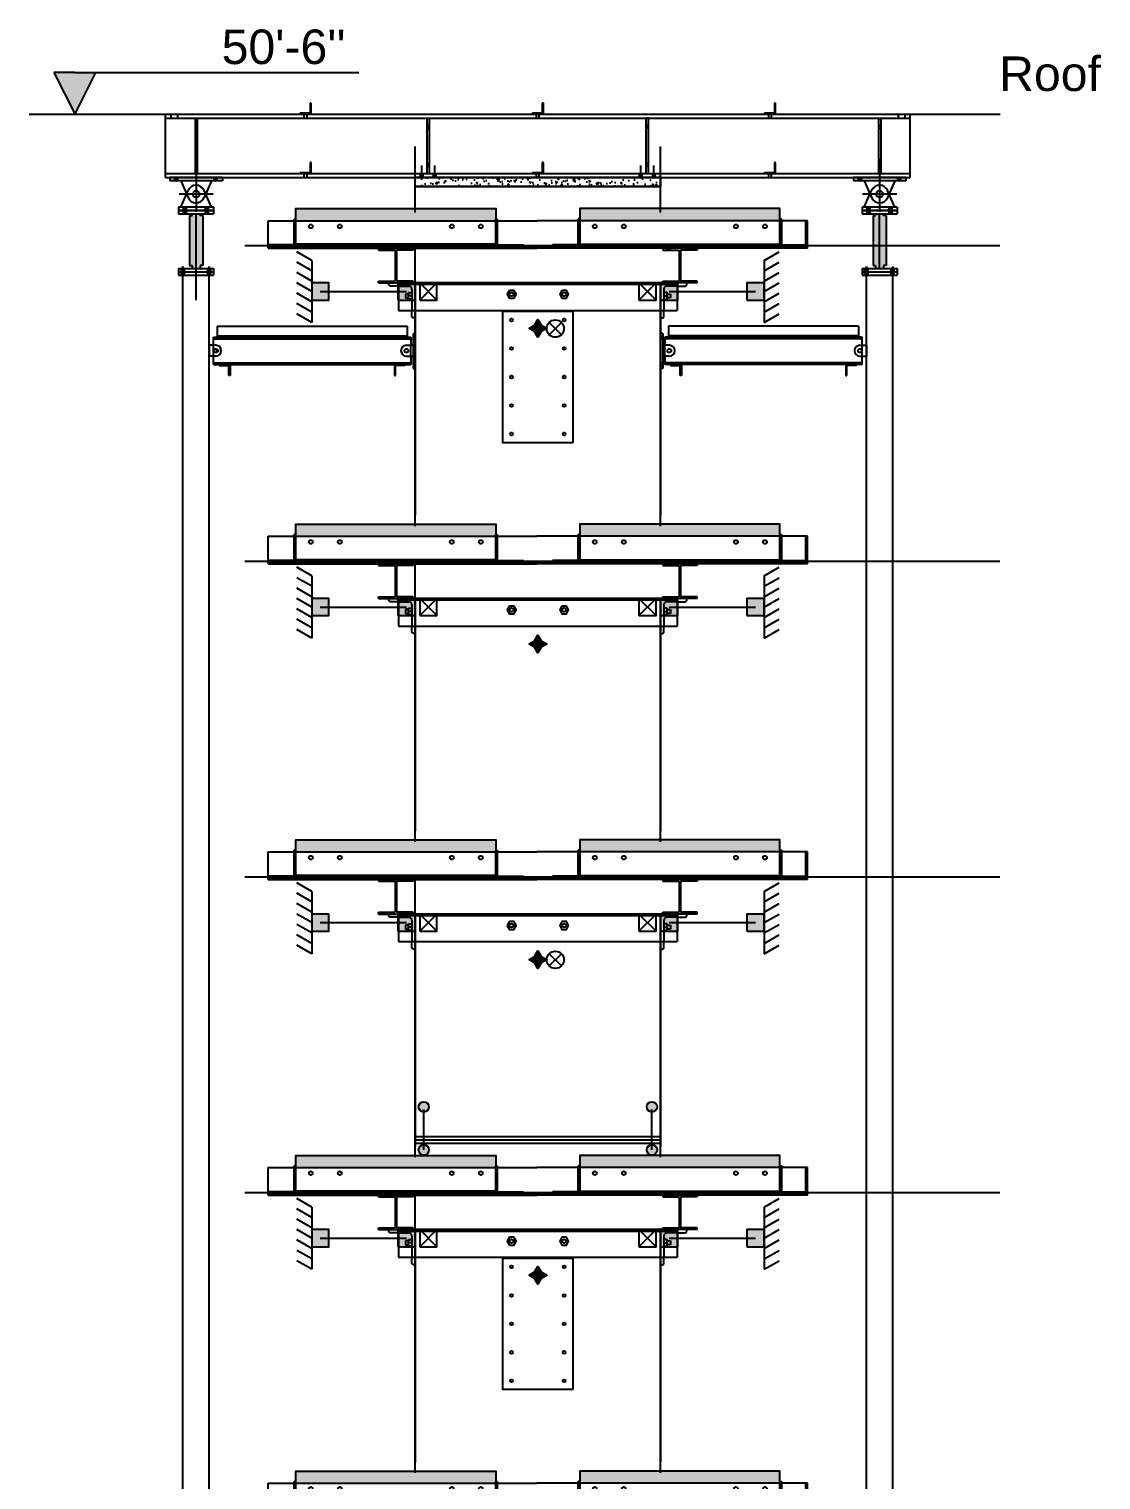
# Model space of a CAD drawing. Header units: millimetres. Extents: x -79526 to 153901, y -45620 to 21119.
# Drawn here: x 68687 to 74901, y 7465 to 15872 of the extents above; entities that cross this region are included whole.
import ezdxf

# ---------------------------------------------------------------- set-up
doc = ezdxf.new("R2010")
doc.units = ezdxf.units.MM
doc.header["$MEASUREMENT"] = 0
doc.linetypes.add('ACAD_ISO02W100', pattern=[15, 12, -3])
doc.linetypes.add('CENTER', pattern=[50.8, 31.75, -6.35, 6.35, -6.35])
for name, color, linetype in [('center', 7, 'CENTER'), ('colum', 154, 'Continuous'), ('greygrid', 252, 'CENTER'), ('Note', 7, 'Continuous'), ('Plot', 254, 'Continuous'), ('SolidLine', 7, 'Continuous'), ('STRUCTURENOTE', 7, 'Continuous'), ('truss', 250, 'Continuous')]:
    doc.layers.add(name, color=color, linetype=linetype)
doc.layers.add('Elevation', color=252, linetype='Continuous', true_color=0x696969)
doc.styles.get("Standard").update_dxf_attribs({"font": 'arial.ttf'})
doc.dimstyles.new('ISO-25', dxfattribs={"dimtxt": 2, "dimasz": 1.3, "dimexe": 1, "dimexo": 1.25, "dimtad": 1, "dimdec": 4, "dimlfac": -0.03937, "dimzin": 0, "dimdsep": 46, "dimlunit": 4, "dimtxsty": 'Standard', "dimcen": 2.5, "dimadec": 0, "dimazin": 0, "dimtfac": 1, "dimtdec": 4, "dimtmove": 1, "dimatfit": 3, "dimfxl": 1, "dimfrac": 2, "dimtolj": 1, "dimarcsym": 0})
pattern_1 = [(50, (139190.66, -172702.585), (91.092334, -7.969543), [9.525, -104.775]), (355, (139190.66, -172702.585), (-17.62171, 95.528423), [7.62, -83.82029]), (100.451445, (139198.25, -172703.25), (73.470624, 87.558876), [8.095004, -89.045122]), (46.1842, (139190.66, -172677.18), (135.53952, -21.021164), [14.2875, -157.1625]), (96.63556, (139201.96, -172678.94), (118.70207, 123.71306), [12.14251, -133.5678]), (351.18415, (139190.66, -172677.18), (118.70207, 123.71306), [11.42998, -125.72987]), (21, (139203.36, -172683.535), (75.807196, -51.1326), [9.525, -104.775]), (326, (139203.36, -172683.535), (30.901014, 92.093983), [7.62, -83.82]), (71.451445, (139209.68, -172687.8), (106.70821, 40.961384), [8.095004, -89.04497]), (37.5, (139190.66, -172702.585), (1.5443016, 42.2775194), [0, -82.804, 0, -85.09, 0, -84.1375]), (7.5, (139190.66, -172702.585), (33.409831, 50.090287), [0, -48.514, 0, -80.899, 0, -32.0675]), (327.5, (139162.34, -172702.585), (67.7952976, -2.864372), [0, -31.75, 0, -99.06, 0, -131.445]), (317.5, (139149.64, -172702.585), (74.06459, 12.713246), [0, -41.275, 0, -65.786, 0, -93.345])]

# ---------------------------------------------------------------- blocks, each defined once
blk = doc.blocks.new('Elevation')
at = {"layer": 'Elevation'}
h = blk.add_hatch(color=256, dxfattribs=at)
h.dxf.hatch_style = 1
h.paths.add_polyline_path([(93.67, 80.08), (95.17, 83.08), (93.67, 83.08), (92.17, 83.08)])
for p, q in [((92.17, 83.08), (73.09, 83.08)), ((93.67, 83.08), (92.17, 83.08)), ((92.17, 83.08), (93.67, 80.08)), ((93.67, 83.08), (95.17, 83.08)), ((95.17, 83.08), (93.67, 80.08))]:
    blk.add_line(p, q, dxfattribs=at)
blk = doc.blocks.new('*U151')
at = {"true_color": 0xadddf7}
h = blk.add_hatch(color=141, dxfattribs=at)
h.dxf.hatch_style = 1
h.paths.add_polyline_path([(-1403.4, 739.8), (-1403.4, 669.8), (-243.4, 669.8), (-243.4, 739.8)])
h = blk.add_hatch(color=141, dxfattribs=at)
h.dxf.hatch_style = 1
h.paths.add_polyline_path([(243.4, 739.8), (243.4, 669.8), (1403.4, 669.8), (1403.4, 739.8)])
at = {"linetype": 'ACAD_ISO02W100', "ltscale": 0.2}
for p, q in [((-808, 290.7), (-748.3, 290.7)), ((-730.3, 272.7), (-730.3, 149.8)), ((730.3, 272.7), (730.3, 149.8)), ((808, 290.7), (748.3, 290.7))]:
    blk.add_line(p, q, dxfattribs=at)
at = {"layer": 'Note', "ltscale": 0.2}
for points in [[(-165.3, 265.6), (-178.3, 243.2), (-165.3, 220.8), (-139.5, 220.8), (-126.5, 243.2), (-139.5, 265.6)], [(139.5, 265.6), (126.5, 243.2), (139.5, 220.8), (165.3, 220.8), (178.3, 243.2), (165.3, 265.6)]]:
    blk.add_lwpolyline(points, close=True, dxfattribs=at)
at = {"layer": 'Plot', "lineweight": -2, "ltscale": 0.2}
for p, q in [((-711.2, 739.8), (-711.2, 1099.8)), ((711.2, 739.8), (711.2, 1099.8)), ((-711.2, -1099.8), (-711.2, 509.8)), ((711.2, -1099.8), (711.2, 309.8))]:
    blk.add_line(p, q, dxfattribs=at)
at = {"layer": 'Plot', "linetype": 'ACAD_ISO02W100', "ltscale": 0.2}
for p, q in [((-1413.4, 529.8), (-1413.4, 679.8)), ((-1403.4, 679.8), (-1413.4, 679.8)), ((-1403.4, 519.8), (-1403.4, 679.8)), ((-243.6, 519.8), (-243.6, 679.8)), ((-243.6, 679.8), (-233.6, 679.8)), ((-233.6, 529.8), (-233.6, 679.8)), ((233.6, 529.8), (233.6, 679.8)), ((243.6, 679.8), (233.6, 679.8)), ((243.6, 519.8), (243.6, 679.8)), ((1403.4, 519.8), (1403.4, 679.8)), ((1403.4, 679.8), (1413.4, 679.8)), ((1413.4, 529.8), (1413.4, 679.8)), ((-1403.4, 648.8), (-1413.4, 648.8)), ((-1403.4, 637.8), (-1413.4, 637.8)), ((-1403.4, 626.8), (-1413.4, 626.8)), ((-243.6, 648.8), (-233.6, 648.8)), ((-243.6, 637.8), (-233.6, 637.8)), ((-243.6, 626.8), (-233.6, 626.8)), ((243.6, 648.8), (233.6, 648.8)), ((243.6, 637.8), (233.6, 637.8)), ((243.6, 626.8), (233.6, 626.8)), ((1403.4, 648.8), (1413.4, 648.8)), ((1403.4, 637.8), (1413.4, 637.8)), ((1403.4, 626.8), (1413.4, 626.8)), ((-1413.4, 529.8), (-1563.4, 529.8)), ((-1563.4, 519.8), (-1563.4, 529.8)), ((-1403.4, 519.8), (-1563.4, 519.8)), ((-1537.6, 519.8), (-1537.6, 529.8)), ((-1537.1, 519.8), (-1537.1, 509.8)), ((-1528.6, 519.8), (-1528.6, 529.8)), ((-1528.6, 519.8), (-1528.6, 509.8)), ((-1520.1, 519.8), (-1520.1, 509.8)), ((-1519.6, 519.8), (-1519.6, 529.8)), ((-1452.4, 519.8), (-1452.4, 529.8)), ((-1452.1, 519.8), (-1452.1, 509.8)), ((-1443.6, 519.8), (-1443.6, 509.8)), ((-1443.4, 519.8), (-1443.4, 529.8)), ((-1435.1, 519.8), (-1435.1, 509.8)), ((-1434.4, 519.8), (-1434.4, 529.8)), ((-1363.6, 519.8), (-1363.6, 531.8)), ((-1363.6, 531.8), (-1263.6, 531.8)), ((-1263.6, 531.8), (-1263.6, 519.8)), ((-897.1, 519.8), (-897.1, 509.8)), ((-897.1, 509.8), (-897.1, 499.8)), ((-888.6, 519.8), (-888.6, 509.8)), ((-880.1, 519.8), (-880.1, 509.8)), ((-880.1, 499.8), (-880.1, 509.8)), ((-767.1, 519.8), (-767.1, 509.8)), ((-767.1, 509.8), (-767.1, 499.8)), ((-767.1, 509.8), (-767.1, 499.8)), ((-758.6, 519.8), (-758.6, 509.8)), ((-758.6, 509.8), (-758.6, 499.8)), ((-750.1, 519.8), (-750.1, 509.8)), ((-750.1, 499.8), (-750.1, 509.8)), ((-383.6, 519.8), (-383.6, 531.8)), ((-383.6, 531.8), (-283.6, 531.8)), ((-283.6, 531.8), (-283.6, 519.8)), ((-243.6, 519.8), (-83.6, 519.8)), ((-233.6, 529.8), (-83.6, 529.8)), ((-212.6, 519.8), (-212.6, 529.8)), ((-212.1, 519.8), (-212.1, 509.8)), ((-203.6, 519.8), (-203.6, 529.8)), ((-203.6, 519.8), (-203.6, 509.8)), ((-195.1, 519.8), (-195.1, 509.8)), ((-194.6, 519.8), (-194.6, 529.8)), ((-127.4, 519.8), (-127.4, 529.8)), ((-127.1, 519.8), (-127.1, 509.8)), ((-118.6, 519.8), (-118.6, 509.8)), ((-118.4, 519.8), (-118.4, 529.8)), ((-110.1, 519.8), (-110.1, 509.8)), ((-109.4, 519.8), (-109.4, 529.8)), ((-83.6, 519.8), (-83.6, 529.8)), ((233.6, 529.8), (83.6, 529.8)), ((83.6, 519.8), (83.6, 529.8)), ((243.6, 519.8), (83.6, 519.8)), ((109.4, 519.8), (109.4, 529.8)), ((110.1, 519.8), (110.1, 509.8)), ((118.4, 519.8), (118.4, 529.8)), ((118.6, 519.8), (118.6, 509.8)), ((127.1, 519.8), (127.1, 509.8)), ((127.4, 519.8), (127.4, 529.8)), ((194.6, 519.8), (194.6, 529.8)), ((195.1, 519.8), (195.1, 509.8)), ((203.6, 519.8), (203.6, 529.8)), ((203.6, 519.8), (203.6, 509.8)), ((212.1, 519.8), (212.1, 509.8)), ((212.6, 519.8), (212.6, 529.8)), ((383.6, 531.8), (283.6, 531.8)), ((283.6, 531.8), (283.6, 519.8)), ((383.6, 519.8), (383.6, 531.8)), ((750.1, 519.8), (750.1, 509.8)), ((750.1, 499.8), (750.1, 509.8)), ((758.6, 519.8), (758.6, 509.8)), ((758.6, 509.8), (758.6, 499.8)), ((767.1, 519.8), (767.1, 509.8)), ((767.1, 509.8), (767.1, 499.8)), ((767.1, 509.8), (767.1, 499.8)), ((880.1, 519.8), (880.1, 509.8)), ((880.1, 499.8), (880.1, 509.8)), ((888.6, 519.8), (888.6, 509.8)), ((897.1, 519.8), (897.1, 509.8)), ((897.1, 509.8), (897.1, 499.8)), ((1363.6, 531.8), (1263.6, 531.8)), ((1263.6, 531.8), (1263.6, 519.8)), ((1363.6, 519.8), (1363.6, 531.8)), ((1403.4, 519.8), (1563.4, 519.8)), ((1413.4, 529.8), (1563.4, 529.8)), ((1434.4, 519.8), (1434.4, 529.8)), ((1435.1, 519.8), (1435.1, 509.8)), ((1443.4, 519.8), (1443.4, 529.8)), ((1443.6, 519.8), (1443.6, 509.8)), ((1452.1, 519.8), (1452.1, 509.8)), ((1452.4, 519.8), (1452.4, 529.8)), ((1519.6, 519.8), (1519.6, 529.8)), ((1520.1, 519.8), (1520.1, 509.8)), ((1528.6, 519.8), (1528.6, 529.8)), ((1528.6, 519.8), (1528.6, 509.8)), ((1537.1, 519.8), (1537.1, 509.8)), ((1537.6, 519.8), (1537.6, 529.8)), ((1563.4, 519.8), (1563.4, 529.8)), ((-758.6, 499.8), (-767.1, 499.8)), ((758.6, 499.8), (767.1, 499.8)), ((-764.2, 309.8), (-772.7, 309.8)), ((-769.6, 299.8), (-769.6, 309.8)), ((-767.1, 309.8), (-767.1, 319.8)), ((-758.6, 319.8), (-767.1, 319.8)), ((-767.1, 309.8), (-767.1, 319.8)), ((-758.6, 309.8), (-758.6, 319.8)), ((-758.6, 299.8), (-758.6, 309.8)), ((-750.1, 319.8), (-750.1, 309.8)), ((-747.6, 299.8), (-747.6, 309.8)), ((747.6, 299.8), (747.6, 309.8)), ((750.1, 319.8), (750.1, 309.8)), ((758.6, 319.8), (767.1, 319.8)), ((758.6, 309.8), (758.6, 319.8)), ((758.6, 299.8), (758.6, 309.8)), ((764.2, 309.8), (772.7, 309.8)), ((767.1, 309.8), (767.1, 319.8)), ((767.1, 309.8), (767.1, 319.8)), ((769.6, 299.8), (769.6, 309.8))]:
    blk.add_line(p, q, dxfattribs=at)
at = {"layer": 'Plot', "ltscale": 0.2}
for p, q in [((-1563.6, 669.8), (-5.6, 669.8)), ((-1563.6, 509.8), (-1563.6, 669.8)), ((-1563.6, 519.8), (-1563.6, 624.8)), ((-1563.6, 509.8), (-1563.6, 614.8)), ((1552.4, 669.8), (-5.6, 669.8)), ((1563.6, 669.8), (5.6, 669.8)), ((1552.4, 509.8), (1552.4, 669.8)), ((1552.4, 519.8), (1552.4, 624.8)), ((1552.4, 509.8), (1552.4, 614.8)), ((1563.6, 509.8), (1563.6, 669.8)), ((1563.6, 519.8), (1563.6, 624.8)), ((1563.6, 509.8), (1563.6, 614.8)), ((-1563.6, 519.8), (-5.6, 519.8)), ((-1563.6, 509.8), (-5.6, 509.8)), ((-923.6, 509.8), (-723.6, 509.8)), ((-923.6, 509.8), (-923.6, 499.8)), ((-723.6, 509.8), (-723.6, 499.8)), ((-634.1, 519.8), (-634.1, 509.8)), ((-625.6, 519.8), (-625.6, 509.8)), ((-617.1, 519.8), (-617.1, 509.8)), ((1552.4, 519.8), (-5.6, 519.8)), ((1552.4, 509.8), (-5.6, 509.8)), ((1563.6, 519.8), (5.6, 519.8)), ((1563.6, 509.8), (5.6, 509.8)), ((617.1, 519.8), (617.1, 509.8)), ((625.6, 519.8), (625.6, 509.8)), ((634.1, 519.8), (634.1, 509.8)), ((923.6, 509.8), (723.6, 509.8)), ((723.6, 509.8), (723.6, 499.8)), ((923.6, 509.8), (923.6, 499.8)), ((-923.6, 499.8), (-827.6, 499.8)), ((-827.6, 499.8), (-827.6, 319.8)), ((-723.6, 499.8), (-819.6, 499.8)), ((-819.6, 499.8), (-819.6, 319.8)), ((723.6, 499.8), (819.6, 499.8)), ((819.6, 499.8), (819.6, 319.8)), ((923.6, 499.8), (827.6, 499.8)), ((827.6, 499.8), (827.6, 319.8)), ((-923.6, 309.8), (-923.6, 319.8)), ((-923.6, 319.8), (-827.6, 319.8)), ((-923.6, 309.8), (-723.6, 309.8)), ((-723.6, 319.8), (-819.6, 319.8)), ((808, 309.8), (-808, 309.8)), ((-808, 309.8), (-808, 149.8)), ((808, 299.8), (-808, 299.8)), ((-775.6, 319.8), (-784.1, 319.8)), ((-723.6, 309.8), (-723.6, 319.8)), ((711.2, 309.8), (-711.2, 309.8)), ((723.6, 309.8), (723.6, 319.8)), ((723.6, 319.8), (819.6, 319.8)), ((923.6, 309.8), (723.6, 309.8)), ((775.6, 319.8), (784.1, 319.8)), ((808, 309.8), (808, 149.8)), ((808, 309.8), (808, 149.8)), ((923.6, 319.8), (827.6, 319.8)), ((923.6, 309.8), (923.6, 319.8)), ((-808, 149.8), (808, 149.8))]:
    blk.add_line(p, q, dxfattribs=at)
for points in [[(-243.4, 532.8), (-1403.4, 532.8), (-1403.4, 739.8), (-243.4, 739.8)], [(243.4, 532.8), (1403.4, 532.8), (1403.4, 739.8), (243.4, 739.8)]]:
    blk.add_lwpolyline(points, close=True, dxfattribs=at)
for points in [[(-808, 290.7), (-854.2, 290.7, -0.414214), (-863.2, 299.7), (-863.2, 309.8), (-711.2, 309.8), (-711.2, 106.8)], [(808, 290.7), (854.2, 290.7, 0.414214), (863.2, 299.7), (863.2, 309.8), (711.2, 309.8), (711.2, 106.8)], [(-711.2, 106.8), (-721.3, 106.8, -0.414214), (-730.3, 115.8), (-730.3, 149.8, 0.414214)], [(711.2, 106.8), (721.3, 106.8, 0.414214), (730.3, 115.8), (730.3, 149.8, -0.414214)]]:
    blk.add_lwpolyline(points, format="xyb", dxfattribs=at)
at = {"layer": 'Plot', "linetype": 'ACAD_ISO02W100', "ltscale": 0.2}
for points in [[(-730.3, 272.7, 0.414214), (-748.3, 290.7)], [(730.3, 272.7, -0.414214), (748.3, 290.7)]]:
    blk.add_lwpolyline(points, format="xyb", dxfattribs=at)
at = {"layer": 'Plot', "ltscale": 0.2}
for centre, radius in [((-1316.3, 636.8), 11), ((-1148.4, 636.8), 11), ((-1148.3, 636.8), 11), ((-498.4, 636.8), 11), ((-330.4, 636.8), 11), ((330.4, 636.8), 11), ((498.4, 636.8), 11), ((1148.3, 636.8), 11), ((1148.4, 636.8), 11), ((1316.3, 636.8), 11), ((-152.4, 243.2), 11.1), ((152.4, 243.2), 11.1)]:
    blk.add_circle(centre, radius, dxfattribs=at)
at = {"layer": 'SolidLine', "linetype": 'ACAD_ISO02W100', "ltscale": 0.2}
for p, q in [((-749.2, 244.8), (-768.2, 244.8)), ((-768.2, 244.8), (-768.2, 222.5)), ((-768.2, 222.5), (-749.2, 222.5)), ((-730.3, 233.6), (-749.3, 233.6)), ((730.3, 233.6), (749.3, 233.6)), ((749.2, 244.8), (768.2, 244.8)), ((768.2, 222.5), (749.2, 222.5)), ((768.2, 244.8), (768.2, 222.5))]:
    blk.add_line(p, q, dxfattribs=at)
for points in [[(-730.3, 214.6), (-749.3, 214.6), (-749.3, 252.7), (-730.3, 252.7)], [(730.3, 214.6), (749.3, 214.6), (749.3, 252.7), (730.3, 252.7)]]:
    blk.add_lwpolyline(points, close=True, dxfattribs=at)
blk = doc.blocks.new('*U150')
at = {"color": 0, "linetype": 'ByBlock', "lineweight": -2, "transparency": 16777216}
for p in [(0, 12801.6), (0, 10972.8), (0, 9144), (0, 7315.2), (0, 5486.4), (0, 3657.6), (0, 1828.8), (0, 0)]:
    blk.add_blockref('*U151', p, dxfattribs=at)

msp = doc.modelspace()

# ---------------------------------------------------------------- hatches: boundary and pattern name
h = msp.add_hatch(color=1)
h.dxf.hatch_style = 1
h.paths.add_polyline_path([(70325.6, 14302), (70425.6, 14302), (70425.6, 14402), (70325.6, 14402)])
h.paths.add_polyline_path([(70825.6, 14302), (70925.6, 14302), (70925.6, 14402), (70825.6, 14402)])
edge = h.paths.add_edge_path()
edge.add_line((70375.6, 14352), (70875.6, 14352))
h = msp.add_hatch(color=1)
h.dxf.hatch_style = 1
h.paths.add_polyline_path([(72348, 14302), (72448, 14302), (72448, 14402), (72348, 14402)])
h.paths.add_polyline_path([(72848, 14302), (72948, 14302), (72948, 14402), (72848, 14402)])
edge = h.paths.add_edge_path()
edge.add_line((72398, 14352), (72898, 14352))
h = msp.add_hatch(color=1)
h.dxf.hatch_style = 1
h.paths.add_polyline_path([(71618.1, 14156.6), (71636.8, 14189.1), (71655.6, 14156.6), (71688, 14137.9), (71655.6, 14119.1), (71636.8, 14086.6), (71618.1, 14119.1), (71585.6, 14137.9)])
h = msp.add_hatch(color=1)
h.dxf.hatch_style = 1
h.paths.add_polyline_path([(70325.6, 12473.2), (70425.6, 12473.2), (70425.6, 12573.2), (70325.6, 12573.2)])
h.paths.add_polyline_path([(70825.6, 12473.2), (70925.6, 12473.2), (70925.6, 12573.2), (70825.6, 12573.2)])
edge = h.paths.add_edge_path()
edge.add_line((70375.6, 12523.2), (70875.6, 12523.2))
h = msp.add_hatch(color=1)
h.dxf.hatch_style = 1
h.paths.add_polyline_path([(72348, 12473.2), (72448, 12473.2), (72448, 12573.2), (72348, 12573.2)])
h.paths.add_polyline_path([(72848, 12473.2), (72948, 12473.2), (72948, 12573.2), (72848, 12573.2)])
edge = h.paths.add_edge_path()
edge.add_line((72398, 12523.2), (72898, 12523.2))
h = msp.add_hatch(color=1)
h.dxf.hatch_style = 1
h.paths.add_polyline_path([(71618.1, 12327.8), (71636.8, 12360.3), (71655.6, 12327.8), (71688, 12309.1), (71655.6, 12290.3), (71636.8, 12257.8), (71618.1, 12290.3), (71585.6, 12309.1)])
h = msp.add_hatch(color=1)
h.dxf.hatch_style = 1
h.paths.add_polyline_path([(70325.6, 10644.4), (70425.6, 10644.4), (70425.6, 10744.4), (70325.6, 10744.4)])
h.paths.add_polyline_path([(70825.6, 10644.4), (70925.6, 10644.4), (70925.6, 10744.4), (70825.6, 10744.4)])
edge = h.paths.add_edge_path()
edge.add_line((70375.6, 10694.4), (70875.6, 10694.4))
h = msp.add_hatch(color=1)
h.dxf.hatch_style = 1
h.paths.add_polyline_path([(72348, 10644.4), (72448, 10644.4), (72448, 10744.4), (72348, 10744.4)])
h.paths.add_polyline_path([(72848, 10644.4), (72948, 10644.4), (72948, 10744.4), (72848, 10744.4)])
edge = h.paths.add_edge_path()
edge.add_line((72398, 10694.4), (72898, 10694.4))
h = msp.add_hatch(color=1)
h.dxf.hatch_style = 1
h.paths.add_polyline_path([(71618.1, 10499), (71636.8, 10531.5), (71655.6, 10499), (71688, 10480.3), (71655.6, 10461.5), (71636.8, 10429), (71618.1, 10461.5), (71585.6, 10480.3)])
h = msp.add_hatch(color=1)
h.dxf.hatch_style = 1
edge = h.paths.add_edge_path()
edge.add_arc((70975.6, 9377.2), 30, 0, 360)
edge = h.paths.add_edge_path()
edge.add_arc((70975.6, 9627), 30, 0, 360)
edge = h.paths.add_edge_path()
edge.add_line((70975.6, 9377.2), (70975.6, 9612))
h = msp.add_hatch(color=1)
h.dxf.hatch_style = 1
edge = h.paths.add_edge_path()
edge.add_arc((72298, 9377.2), 30, 0, 360)
edge = h.paths.add_edge_path()
edge.add_arc((72298, 9627), 30, 0, 360)
edge = h.paths.add_edge_path()
edge.add_line((72298, 9377.2), (72298, 9612))
h = msp.add_hatch(color=1)
h.dxf.hatch_style = 1
h.paths.add_polyline_path([(70325.6, 8815.6), (70425.6, 8815.6), (70425.6, 8915.6), (70325.6, 8915.6)])
h.paths.add_polyline_path([(70825.6, 8815.6), (70925.6, 8815.6), (70925.6, 8915.6), (70825.6, 8915.6)])
edge = h.paths.add_edge_path()
edge.add_line((70375.6, 8865.6), (70875.6, 8865.6))
h = msp.add_hatch(color=1)
h.dxf.hatch_style = 1
h.paths.add_polyline_path([(72348, 8815.6), (72448, 8815.6), (72448, 8915.6), (72348, 8915.6)])
h.paths.add_polyline_path([(72848, 8815.6), (72948, 8815.6), (72948, 8915.6), (72848, 8915.6)])
edge = h.paths.add_edge_path()
edge.add_line((72398, 8865.6), (72898, 8865.6))
h = msp.add_hatch(color=1)
h.dxf.hatch_style = 1
h.paths.add_polyline_path([(71618.1, 8670.2), (71636.8, 8702.7), (71655.6, 8670.2), (71688, 8651.5), (71655.6, 8632.7), (71636.8, 8600.2), (71618.1, 8632.7), (71585.6, 8651.5)])
at = {"layer": 'Plot', "ltscale": 0.1}
h = msp.add_hatch(color=9, dxfattribs=at)
h.dxf.hatch_style = 1
h.paths.add_polyline_path([(69693.7, 14791.3), (69678.7, 14791.3), (69678.7, 14802), (69655.6, 14802), (69655.6, 14617.9), (69693.7, 14617.9)])
h.paths.add_polyline_path([(69655.6, 14802), (69632.5, 14802), (69632.5, 14791.3), (69617.5, 14791.3), (69617.5, 14617.9), (69655.6, 14617.9)])
h.paths.add_polyline_path([(69655.6, 14617.9), (69617.5, 14617.9), (69617.5, 14501.6), (69632.5, 14501.6), (69632.5, 14484.5), (69655.6, 14484.5)])
h.paths.add_polyline_path([(69693.7, 14617.9), (69655.6, 14617.9), (69655.6, 14484.5), (69678.7, 14484.5), (69678.7, 14501.6), (69693.7, 14501.6)])
h = msp.add_hatch(color=9, dxfattribs=at)
h.dxf.hatch_style = 1
h.paths.add_polyline_path([(73656.1, 14791.3), (73641.1, 14791.3), (73641.1, 14802), (73618, 14802), (73618, 14617.9), (73656.1, 14617.9)])
h.paths.add_polyline_path([(73618, 14802), (73594.9, 14802), (73594.9, 14791.3), (73579.9, 14791.3), (73579.9, 14617.9), (73618, 14617.9)])
h.paths.add_polyline_path([(73618, 14617.9), (73579.9, 14617.9), (73579.9, 14501.6), (73594.9, 14501.6), (73594.9, 14484.5), (73618, 14484.5)])
h.paths.add_polyline_path([(73656.1, 14617.9), (73618, 14617.9), (73618, 14484.5), (73641.1, 14484.5), (73641.1, 14501.6), (73656.1, 14501.6)])
at = {"layer": 'STRUCTURENOTE'}
h = msp.add_hatch(dxfattribs=at)
h.set_pattern_fill('AR-CONC', color=256, scale=0.5)
h.set_pattern_definition(pattern_1)
h.paths.add_polyline_path([(70925.6, 15011.6), (70925.6, 14960.8), (71636.8, 14960.8), (71636.8, 15011.6)])
h = msp.add_hatch(dxfattribs=at)
h.set_pattern_fill('AR-CONC', color=256, scale=0.5)
h.set_pattern_definition(pattern_1)
h.paths.add_polyline_path([(71636.8, 15011.6), (71636.8, 14960.8), (72348, 14960.8), (72348, 15011.6)])

# ---------------------------------------------------------------- linework, layer by layer
at = {"color": 1}
for p, q in [((70325.6, 14532), (70239, 14582)), ((72948, 14532), (73034.6, 14582)), ((70325.6, 14472), (70239, 14522)), ((70325.6, 14412), (70239, 14462)), ((70325.6, 14532), (70325.6, 14352)), ((72948, 14532), (72948, 14352)), ((72948, 14472), (73034.6, 14522)), ((72948, 14412), (73034.6, 14462)), ((70325.6, 14352), (70239, 14402)), ((71051.8, 14402), (70951.8, 14302)), ((70951.8, 14402), (71051.8, 14302)), ((72321.8, 14402), (72221.8, 14302)), ((72221.8, 14402), (72321.8, 14302)), ((72948, 14352), (73034.6, 14402)), ((70325.6, 14292), (70239, 14342)), ((70325.6, 14352), (70325.6, 14172)), ((70375.6, 14352), (70875.6, 14352)), ((70925.6, 14352), (70925.6, 13055)), ((72348, 14352), (72348, 13055)), ((72398, 14352), (72898, 14352)), ((72948, 14352), (72948, 14172)), ((72948, 14292), (73034.6, 14342)), ((70325.6, 14232), (70239, 14282)), ((70325.6, 14172), (70239, 14222)), ((72948, 14232), (73034.6, 14282)), ((72948, 14172), (73034.6, 14222)), ((70325.6, 12703.2), (70239, 12753.2)), ((70325.6, 12703.2), (70325.6, 12523.2)), ((72948, 12703.2), (73034.6, 12753.2)), ((72948, 12703.2), (72948, 12523.2)), ((70325.6, 12643.2), (70239, 12693.2)), ((70325.6, 12583.2), (70239, 12633.2)), ((72948, 12643.2), (73034.6, 12693.2)), ((72948, 12583.2), (73034.6, 12633.2)), ((70325.6, 12523.2), (70239, 12573.2)), ((71051.8, 12573.2), (70951.8, 12473.2)), ((70951.8, 12573.2), (71051.8, 12473.2)), ((72321.8, 12573.2), (72221.8, 12473.2)), ((72221.8, 12573.2), (72321.8, 12473.2)), ((72948, 12523.2), (73034.6, 12573.2)), ((70325.6, 12463.2), (70239, 12513.2)), ((70325.6, 12403.2), (70239, 12453.2)), ((70325.6, 12523.2), (70325.6, 12343.2)), ((70375.6, 12523.2), (70875.6, 12523.2)), ((70925.6, 12523.2), (70925.6, 11226.2)), ((72348, 12523.2), (72348, 11226.2)), ((72398, 12523.2), (72898, 12523.2)), ((72948, 12523.2), (72948, 12343.2)), ((72948, 12463.2), (73034.6, 12513.2)), ((72948, 12403.2), (73034.6, 12453.2)), ((70325.6, 12343.2), (70239, 12393.2)), ((72948, 12343.2), (73034.6, 12393.2)), ((70325.6, 10874.4), (70239, 10924.4)), ((70325.6, 10814.4), (70239, 10864.4)), ((70325.6, 10874.4), (70325.6, 10694.4)), ((72948, 10874.4), (73034.6, 10924.4)), ((72948, 10874.4), (72948, 10694.4)), ((72948, 10814.4), (73034.6, 10864.4)), ((70325.6, 10754.4), (70239, 10804.4)), ((72948, 10754.4), (73034.6, 10804.4)), ((70325.6, 10694.4), (70239, 10744.4)), ((70325.6, 10634.4), (70239, 10684.4)), ((70325.6, 10694.4), (70325.6, 10514.4)), ((70375.6, 10694.4), (70875.6, 10694.4)), ((70925.6, 10694.4), (70925.6, 9397.4)), ((71051.8, 10744.4), (70951.8, 10644.4)), ((70951.8, 10744.4), (71051.8, 10644.4)), ((72321.8, 10744.4), (72221.8, 10644.4)), ((72221.8, 10744.4), (72321.8, 10644.4)), ((72348, 10694.4), (72348, 9397.4)), ((72398, 10694.4), (72898, 10694.4)), ((72948, 10694.4), (73034.6, 10744.4)), ((72948, 10694.4), (72948, 10514.4)), ((72948, 10634.4), (73034.6, 10684.4)), ((70325.6, 10574.4), (70239, 10624.4)), ((72948, 10574.4), (73034.6, 10624.4)), ((70325.6, 10514.4), (70239, 10564.4)), ((72948, 10514.4), (73034.6, 10564.4)), ((70975.6, 9377.2), (70975.6, 9612)), ((72298, 9377.2), (72298, 9612)), ((70325.6, 9045.6), (70239, 9095.6)), ((72948, 9045.6), (73034.6, 9095.6)), ((70325.6, 8985.6), (70239, 9035.6)), ((70325.6, 9045.6), (70325.6, 8865.6)), ((72948, 9045.6), (72948, 8865.6)), ((72948, 8985.6), (73034.6, 9035.6)), ((70325.6, 8925.6), (70239, 8975.6)), ((70325.6, 8865.6), (70239, 8915.6)), ((71051.8, 8915.6), (70951.8, 8815.6)), ((70951.8, 8915.6), (71051.8, 8815.6)), ((72321.8, 8915.6), (72221.8, 8815.6)), ((72221.8, 8915.6), (72321.8, 8815.6)), ((72948, 8925.6), (73034.6, 8975.6)), ((72948, 8865.6), (73034.6, 8915.6)), ((70325.6, 8805.6), (70239, 8855.6)), ((70325.6, 8865.6), (70325.6, 8685.6)), ((70375.6, 8865.6), (70875.6, 8865.6)), ((70925.6, 8865.6), (70925.6, 7568.6)), ((72348, 8865.6), (72348, 7568.6)), ((72398, 8865.6), (72898, 8865.6)), ((72948, 8865.6), (72948, 8685.6)), ((72948, 8805.6), (73034.6, 8855.6)), ((70325.6, 8745.6), (70239, 8795.6)), ((72948, 8745.6), (73034.6, 8795.6)), ((70325.6, 8685.6), (70239, 8735.6)), ((72948, 8685.6), (73034.6, 8735.6))]:
    msp.add_line(p, q, dxfattribs=at)
for p, q in [((71585.6, 14137.9), (71688, 14137.9)), ((71688, 14137.9), (71688, 14137.9)), ((71585.6, 12309.1), (71688, 12309.1)), ((71688, 12309.1), (71688, 12309.1)), ((71585.6, 10480.3), (71688, 10480.3)), ((71688, 10480.3), (71688, 10480.3)), ((71585.6, 8651.5), (71688, 8651.5)), ((71688, 8651.5), (71688, 8651.5))]:
    msp.add_line(p, q)
at = {"color": 5}
for p, q in [((71773.4, 14172), (71702.7, 14101.3)), ((71702.7, 14172), (71773.4, 14101.3)), ((71773.4, 10514.4), (71702.7, 10443.7)), ((71702.7, 10514.4), (71773.4, 10443.7))]:
    msp.add_line(p, q, dxfattribs=at)
at = {"color": 1}
for points in [[(70325.6, 14302), (70425.6, 14302), (70425.6, 14402), (70325.6, 14402)], [(70825.6, 14302), (70925.6, 14302), (70925.6, 14402), (70825.6, 14402)], [(70951.8, 14302), (71051.8, 14302), (71051.8, 14402), (70951.8, 14402)], [(72221.8, 14302), (72321.8, 14302), (72321.8, 14402), (72221.8, 14402)], [(72348, 14302), (72448, 14302), (72448, 14402), (72348, 14402)], [(72848, 14302), (72948, 14302), (72948, 14402), (72848, 14402)], [(70325.6, 12473.2), (70425.6, 12473.2), (70425.6, 12573.2), (70325.6, 12573.2)], [(70825.6, 12473.2), (70925.6, 12473.2), (70925.6, 12573.2), (70825.6, 12573.2)], [(70951.8, 12473.2), (71051.8, 12473.2), (71051.8, 12573.2), (70951.8, 12573.2)], [(72221.8, 12473.2), (72321.8, 12473.2), (72321.8, 12573.2), (72221.8, 12573.2)], [(72348, 12473.2), (72448, 12473.2), (72448, 12573.2), (72348, 12573.2)], [(72848, 12473.2), (72948, 12473.2), (72948, 12573.2), (72848, 12573.2)], [(70325.6, 10644.4), (70425.6, 10644.4), (70425.6, 10744.4), (70325.6, 10744.4)], [(70825.6, 10644.4), (70925.6, 10644.4), (70925.6, 10744.4), (70825.6, 10744.4)], [(70951.8, 10644.4), (71051.8, 10644.4), (71051.8, 10744.4), (70951.8, 10744.4)], [(72221.8, 10644.4), (72321.8, 10644.4), (72321.8, 10744.4), (72221.8, 10744.4)], [(72348, 10644.4), (72448, 10644.4), (72448, 10744.4), (72348, 10744.4)], [(72848, 10644.4), (72948, 10644.4), (72948, 10744.4), (72848, 10744.4)], [(70325.6, 8815.6), (70425.6, 8815.6), (70425.6, 8915.6), (70325.6, 8915.6)], [(70825.6, 8815.6), (70925.6, 8815.6), (70925.6, 8915.6), (70825.6, 8915.6)], [(70951.8, 8815.6), (71051.8, 8815.6), (71051.8, 8915.6), (70951.8, 8915.6)], [(72221.8, 8815.6), (72321.8, 8815.6), (72321.8, 8915.6), (72221.8, 8915.6)], [(72348, 8815.6), (72448, 8815.6), (72448, 8915.6), (72348, 8915.6)], [(72848, 8815.6), (72948, 8815.6), (72948, 8915.6), (72848, 8915.6)]]:
    msp.add_lwpolyline(points, close=True, dxfattribs=at)
for points in [[(71618.1, 14156.6), (71636.8, 14189.1), (71655.6, 14156.6), (71688, 14137.9), (71655.6, 14119.1), (71636.8, 14086.6), (71618.1, 14119.1), (71585.6, 14137.9), (71618.1, 14156.6)], [(71618.1, 12327.8), (71636.8, 12360.3), (71655.6, 12327.8), (71688, 12309.1), (71655.6, 12290.3), (71636.8, 12257.8), (71618.1, 12290.3), (71585.6, 12309.1), (71618.1, 12327.8)], [(71618.1, 10499), (71636.8, 10531.5), (71655.6, 10499), (71688, 10480.3), (71655.6, 10461.5), (71636.8, 10429), (71618.1, 10461.5), (71585.6, 10480.3), (71618.1, 10499)], [(71618.1, 8670.2), (71636.8, 8702.7), (71655.6, 8670.2), (71688, 8651.5), (71655.6, 8632.7), (71636.8, 8600.2), (71618.1, 8632.7), (71585.6, 8651.5), (71618.1, 8670.2)]]:
    msp.add_lwpolyline(points)
at = {"color": 5}
for centre in [(71738, 14136.6), (71738, 10479)]:
    msp.add_circle(centre, 50, dxfattribs=at)
at = {"color": 1}
for centre in [(70975.6, 9627), (72298, 9627), (70975.6, 9377.2), (72298, 9377.2)]:
    msp.add_circle(centre, 30, dxfattribs=at)
at = {"layer": 'center', "linetype": 'ACAD_ISO02W100', "ltscale": 0.1}
for p, q in [((70963.7, 15011.6), (70963.7, 15082.2)), ((71039.9, 15011.6), (71039.9, 15082.2)), ((72233.7, 15011.6), (72233.7, 15082.2)), ((72309.9, 15011.6), (72309.9, 15082.2))]:
    msp.add_line(p, q, dxfattribs=at)
at = {"layer": 'colum'}
for p, q in [((69579.4, 7216.9), (69579.4, 14446.4)), ((69731.9, 7216.9), (69731.9, 14446.4)), ((73541.8, 7216.9), (73541.8, 14446.4)), ((73694.3, 7216.9), (73694.3, 14446.4))]:
    msp.add_line(p, q, dxfattribs=at)
at = {"layer": 'greygrid', "linetype": 'CENTER', "ltscale": 0.1}
for p, q in [((68687, 15379.9), (74315.8, 15379.9)), ((69938.2, 14617.9), (74315.8, 14617.9)), ((69938.2, 12789.1), (74315.8, 12789.1)), ((69938.2, 10960.3), (74315.8, 10960.3)), ((69938.2, 9131.5), (74315.8, 9131.5))]:
    msp.add_line(p, q, dxfattribs=at)
at = {"layer": 'Note'}
for p, q in [((69509.6, 15379.9), (69509.6, 15356.1)), ((69547.7, 15379.9), (69547.7, 15356.1)), ((71605.1, 15356.1), (71617.8, 15356.1)), ((72265.5, 15356.1), (72278.2, 15356.1)), ((72271.8, 15356.1), (73618, 15356.1)), ((73611.7, 15356.1), (73624.4, 15356.1)), ((73726, 15379.9), (73726, 15356.1)), ((73764.1, 15379.9), (73764.1, 15356.1)), ((70925.6, 15011.6), (72348, 15011.6)), ((71605.1, 15011.6), (71617.8, 15011.6))]:
    msp.add_line(p, q, dxfattribs=at)
at = {"layer": 'Note', "ltscale": 0.1}
for p, q in [((70925.6, 9455.3), (72348, 9455.3)), ((70925.6, 9436.3), (72348, 9436.3)), ((70925.6, 9417.2), (72348, 9417.2))]:
    msp.add_line(p, q, dxfattribs=at)
for centre in [(69655.6, 14916.3), (69655.6, 14916.3), (73618, 14916.3), (73618, 14916.3)]:
    msp.add_circle(centre, 19.1, dxfattribs=at)
at = {"layer": 'Plot', "ltscale": 0.1}
for p, q in [((70258.9, 15386.2), (70316, 15386.2)), ((70258.9, 15386.2), (70258.9, 15379.9)), ((70283.1, 15386.2), (70298.1, 15386.2)), ((70322.4, 15443.4), (70316, 15443.4)), ((70316, 15443.4), (70316, 15386.2)), ((70322.4, 15379.9), (70322.4, 15443.4)), ((71605.1, 15386.2), (71662.2, 15386.2)), ((71605.1, 15386.2), (71605.1, 15379.9)), ((71629.3, 15386.2), (71644.3, 15386.2)), ((71668.6, 15443.4), (71662.2, 15443.4)), ((71662.2, 15443.4), (71662.2, 15386.2)), ((71668.6, 15379.9), (71668.6, 15443.4)), ((72951.3, 15386.2), (73008.4, 15386.2)), ((72951.3, 15386.2), (72951.3, 15379.9)), ((72975.5, 15386.2), (72990.5, 15386.2)), ((73014.8, 15443.4), (73008.4, 15443.4)), ((73008.4, 15443.4), (73008.4, 15386.2)), ((73014.8, 15379.9), (73014.8, 15443.4)), ((70258.9, 15379.9), (70322.4, 15379.9)), ((70995.5, 15356.1), (71008.2, 15356.1)), ((71605.1, 15379.9), (71668.6, 15379.9)), ((72278.2, 15356.1), (72265.5, 15356.1)), ((72951.3, 15379.9), (73014.8, 15379.9)), ((69649.3, 15297.3), (69662, 15297.3)), ((70995.5, 15297.3), (71008.2, 15297.3)), ((72278.2, 15297.3), (72265.5, 15297.3)), ((73611.7, 15297.3), (73624.4, 15297.3)), ((73795.8, 15085.7), (73795.8, 15165.7)), ((70322.4, 15098.9), (70316, 15098.9)), ((70316, 15098.9), (70316, 15041.7)), ((70322.4, 15035.4), (70322.4, 15098.9)), ((71668.6, 15098.9), (71662.2, 15098.9)), ((71662.2, 15098.9), (71662.2, 15041.7)), ((71668.6, 15035.4), (71668.6, 15098.9)), ((73014.8, 15098.9), (73008.4, 15098.9)), ((73008.4, 15098.9), (73008.4, 15041.7)), ((73014.8, 15035.4), (73014.8, 15098.9)), ((69808, 15011.6), (69503.2, 15011.6)), ((69503.2, 15011.6), (69503.2, 14992.5)), ((69808, 14992.5), (69503.2, 14992.5)), ((69566.7, 15011.6), (69744.5, 15011.6)), ((69808, 15011.6), (69808, 14992.5)), ((70258.9, 15041.7), (70316, 15041.7)), ((70258.9, 15041.7), (70258.9, 15035.4)), ((70258.9, 15035.4), (70322.4, 15035.4)), ((70283.1, 15041.7), (70298.1, 15041.7)), ((70954.2, 15011.6), (70973.2, 15011.6)), ((71049.4, 15011.6), (71030.4, 15011.6)), ((71605.1, 15041.7), (71662.2, 15041.7)), ((71605.1, 15041.7), (71605.1, 15035.4)), ((71605.1, 15035.4), (71668.6, 15035.4)), ((71629.3, 15041.7), (71644.3, 15041.7)), ((72224.2, 15011.6), (72243.2, 15011.6)), ((72319.4, 15011.6), (72300.4, 15011.6)), ((72951.3, 15041.7), (73008.4, 15041.7)), ((72951.3, 15041.7), (72951.3, 15035.4)), ((72951.3, 15035.4), (73014.8, 15035.4)), ((72975.5, 15041.7), (72990.5, 15041.7)), ((73770.4, 15011.6), (73465.6, 15011.6)), ((73465.6, 15011.6), (73465.6, 14992.5)), ((73770.4, 14992.5), (73465.6, 14992.5)), ((73529.1, 15011.6), (73706.9, 15011.6)), ((73770.4, 15011.6), (73770.4, 14992.5)), ((69757.2, 14840.1), (69554, 14840.1)), ((69554, 14840.1), (69554, 14821.1)), ((69554, 14821.1), (69757.2, 14821.1)), ((69757.2, 14821.1), (69554, 14821.1)), ((69554, 14821.1), (69554, 14802)), ((69554, 14802), (69757.2, 14802)), ((69655.6, 14300.4), (69655.6, 14802)), ((69757.2, 14840.1), (69757.2, 14821.1)), ((69757.2, 14821.1), (69757.2, 14802)), ((73719.6, 14840.1), (73516.4, 14840.1)), ((73516.4, 14840.1), (73516.4, 14821.1)), ((73516.4, 14821.1), (73719.6, 14821.1)), ((73719.6, 14821.1), (73516.4, 14821.1)), ((73516.4, 14821.1), (73516.4, 14802)), ((73516.4, 14802), (73719.6, 14802)), ((73618, 14484.5), (73618, 14802)), ((73719.6, 14840.1), (73719.6, 14821.1)), ((73719.6, 14821.1), (73719.6, 14802)), ((69778.4, 14151.1), (70879.1, 14151.1)), ((69778.4, 14151.1), (69778.4, 14087.6)), ((70879.1, 14151.1), (70879.1, 14087.6)), ((73495.2, 14151.1), (72394.5, 14151.1)), ((72394.5, 14151.1), (72394.5, 14087.6)), ((73495.2, 14151.1), (73495.2, 14087.6)), ((69778.4, 14094), (70879.1, 14094)), ((69778.4, 14087.6), (70879.1, 14087.6)), ((73495.2, 14094), (72394.5, 14094)), ((73495.2, 14087.6), (72394.5, 14087.6)), ((69731.9, 14040), (69731.9, 13976.5)), ((73541.8, 14040), (73541.8, 13976.5)), ((69789, 13928.9), (69852.5, 13928.9)), ((69789, 13922.5), (69789, 13928.9)), ((69789, 13922.5), (69846.2, 13922.5)), ((69846.2, 13865.4), (69846.2, 13922.5)), ((69852.5, 13928.9), (69852.5, 13865.4)), ((70868.5, 13928.9), (70805, 13928.9)), ((70805, 13928.9), (70805, 13865.4)), ((70811.4, 13865.4), (70811.4, 13922.5)), ((70868.5, 13922.5), (70811.4, 13922.5)), ((70868.5, 13922.5), (70868.5, 13928.9)), ((72405.1, 13928.9), (72468.6, 13928.9)), ((72405.1, 13922.5), (72405.1, 13928.9)), ((72405.1, 13922.5), (72462.3, 13922.5)), ((72462.3, 13865.4), (72462.3, 13922.5)), ((72468.6, 13928.9), (72468.6, 13865.4)), ((73484.6, 13928.9), (73421.1, 13928.9)), ((73421.1, 13928.9), (73421.1, 13865.4)), ((73427.5, 13865.4), (73427.5, 13922.5)), ((73484.6, 13922.5), (73427.5, 13922.5)), ((73484.6, 13922.5), (73484.6, 13928.9)), ((69852.5, 13865.4), (69846.2, 13865.4)), ((70805, 13865.4), (70811.4, 13865.4)), ((72468.6, 13865.4), (72462.3, 13865.4)), ((73421.1, 13865.4), (73427.5, 13865.4))]:
    msp.add_line(p, q, dxfattribs=at)
at = {"layer": 'Plot', "linetype": 'ACAD_ISO02W100', "ltscale": 0.05}
for p, q in [((70282.7, 15356.1), (70282.7, 15386.2)), ((70298.6, 15356.1), (70298.6, 15386.2)), ((71628.9, 15356.1), (71628.9, 15386.2)), ((71644.8, 15356.1), (71644.8, 15386.2)), ((72975.1, 15356.1), (72975.1, 15386.2)), ((72991, 15356.1), (72991, 15386.2)), ((69649.3, 15313.2), (69662, 15313.2)), ((70995.5, 15313.2), (71008.2, 15313.2)), ((72278.2, 15313.2), (72265.5, 15313.2)), ((73611.7, 15313.2), (73624.4, 15313.2)), ((69649.3, 15094.1), (69662, 15094.1)), ((69649.3, 15078.2), (69662, 15078.2)), ((70995.5, 15094.1), (71008.2, 15094.1)), ((70995.5, 15078.2), (71008.2, 15078.2)), ((72278.2, 15094.1), (72265.5, 15094.1)), ((72278.2, 15078.2), (72265.5, 15078.2)), ((73611.7, 15094.1), (73624.4, 15094.1)), ((73611.7, 15078.2), (73624.4, 15078.2)), ((69532.6, 14992.5), (69532.6, 15011.6)), ((69541.3, 15002), (69541.3, 15017)), ((69541.3, 15002), (69541.3, 14987)), ((69550.1, 14992.5), (69550.1, 15011.6)), ((69761.2, 14992.5), (69761.2, 15011.6)), ((69769.9, 15002), (69769.9, 15017)), ((69769.9, 15002), (69769.9, 14987)), ((69778.7, 14992.5), (69778.7, 15011.6)), ((70282.7, 15011.6), (70282.7, 15041.7)), ((70298.6, 15011.6), (70298.6, 15041.7)), ((70956.2, 15011.6), (70956.2, 15035.4)), ((70971.2, 15011.6), (70971.2, 15035.4)), ((71032.4, 15011.6), (71032.4, 15035.4)), ((71047.4, 15011.6), (71047.4, 15035.4)), ((71628.9, 15011.6), (71628.9, 15041.7)), ((71644.8, 15011.6), (71644.8, 15041.7)), ((72226.2, 15011.6), (72226.2, 15035.4)), ((72241.2, 15011.6), (72241.2, 15035.4)), ((72302.4, 15011.6), (72302.4, 15035.4)), ((72317.4, 15011.6), (72317.4, 15035.4)), ((72975.1, 15011.6), (72975.1, 15041.7)), ((72991, 15011.6), (72991, 15041.7)), ((73495, 14992.5), (73495, 15011.6)), ((73503.7, 15002), (73503.7, 15017)), ((73503.7, 15002), (73503.7, 14987)), ((73512.5, 14992.5), (73512.5, 15011.6)), ((73723.6, 14992.5), (73723.6, 15011.6)), ((73732.3, 15002), (73732.3, 15017)), ((73732.3, 15002), (73732.3, 14987)), ((73741.1, 14992.5), (73741.1, 15011.6)), ((69583.4, 14821.1), (69583.4, 14840.1)), ((69583.4, 14802), (69583.4, 14821.1)), ((69592.1, 14830.6), (69592.1, 14845.6)), ((69592.1, 14830.6), (69592.1, 14815.6)), ((69592.1, 14811.5), (69592.1, 14826.5)), ((69592.1, 14811.5), (69592.1, 14796.5)), ((69600.9, 14821.1), (69600.9, 14840.1)), ((69600.9, 14802), (69600.9, 14821.1)), ((69710.4, 14821.1), (69710.4, 14840.1)), ((69710.4, 14802), (69710.4, 14821.1)), ((69719.1, 14830.6), (69719.1, 14845.6)), ((69719.1, 14830.6), (69719.1, 14815.6)), ((69719.1, 14811.5), (69719.1, 14826.5)), ((69719.1, 14811.5), (69719.1, 14796.5)), ((69727.9, 14821.1), (69727.9, 14840.1)), ((69727.9, 14802), (69727.9, 14821.1)), ((73545.8, 14821.1), (73545.8, 14840.1)), ((73545.8, 14802), (73545.8, 14821.1)), ((73554.5, 14830.6), (73554.5, 14845.6)), ((73554.5, 14830.6), (73554.5, 14815.6)), ((73554.5, 14811.5), (73554.5, 14826.5)), ((73554.5, 14811.5), (73554.5, 14796.5)), ((73563.3, 14821.1), (73563.3, 14840.1)), ((73563.3, 14802), (73563.3, 14821.1)), ((73672.8, 14821.1), (73672.8, 14840.1)), ((73672.8, 14802), (73672.8, 14821.1)), ((73681.5, 14830.6), (73681.5, 14845.6)), ((73681.5, 14830.6), (73681.5, 14815.6)), ((73681.5, 14811.5), (73681.5, 14826.5)), ((73681.5, 14811.5), (73681.5, 14796.5)), ((73690.3, 14821.1), (73690.3, 14840.1)), ((73690.3, 14802), (73690.3, 14821.1)), ((69570.7, 14446.4), (69570.7, 14484.5)), ((69588.2, 14446.4), (69588.2, 14484.5)), ((69723.1, 14446.4), (69723.1, 14484.5)), ((69740.6, 14446.4), (69740.6, 14484.5)), ((73533.1, 14446.4), (73533.1, 14484.5)), ((73550.6, 14446.4), (73550.6, 14484.5)), ((73685.5, 14446.4), (73685.5, 14484.5)), ((73703, 14446.4), (73703, 14484.5))]:
    msp.add_line(p, q, dxfattribs=at)
at = {"layer": 'Plot'}
for p, q in [((70995.5, 15356.1), (71008.2, 15356.1)), ((72278.2, 15356.1), (72265.5, 15356.1)), ((69566.7, 14992.5), (69609.1, 14895.9)), ((69744.5, 14992.5), (69702.1, 14895.9)), ((72348, 15011.6), (70925.6, 15011.6)), ((70932, 15035.4), (71071.7, 15035.4)), ((73529.1, 14992.5), (73571.5, 14895.9)), ((73706.9, 14992.5), (73664.5, 14895.9)), ((69566.7, 14840.1), (69609.1, 14936.7)), ((69744.5, 14840.1), (69702.1, 14936.7)), ((70925.6, 14808.4), (70925.6, 14960.8)), ((72348, 14808.4), (72348, 14960.8)), ((73529.1, 14840.1), (73571.5, 14936.7)), ((73706.9, 14840.1), (73664.5, 14936.7)), ((69554, 14484.5), (69757.2, 14484.5)), ((69554, 14484.5), (69554, 14471.8)), ((69554, 14471.8), (69554, 14446.4)), ((69554, 14465.5), (69757.2, 14465.5)), ((69757.2, 14484.5), (69757.2, 14471.8)), ((69757.2, 14471.8), (69757.2, 14446.4)), ((73516.4, 14484.5), (73719.6, 14484.5)), ((73516.4, 14484.5), (73516.4, 14471.8)), ((73516.4, 14471.8), (73516.4, 14446.4)), ((73516.4, 14465.5), (73719.6, 14465.5)), ((73719.6, 14484.5), (73719.6, 14471.8)), ((73719.6, 14471.8), (73719.6, 14446.4)), ((69554, 14446.4), (69757.2, 14446.4)), ((73516.4, 14446.4), (73719.6, 14446.4))]:
    msp.add_line(p, q, dxfattribs=at)
at = {"layer": 'Plot', "linetype": 'ACAD_ISO02W100', "ltscale": 0.1}
for p, q in [((69655.6, 15121.2), (69655.6, 14813)), ((73618, 15121.2), (73618, 14813)), ((69754.6, 14916.3), (69556.6, 14916.3)), ((73717, 14916.3), (73519, 14916.3))]:
    msp.add_line(p, q, dxfattribs=at)
at = {"layer": 'Plot', "ltscale": 0.2}
for p, q in [((69632.5, 14791.3), (69632.5, 14802)), ((69678.7, 14791.3), (69678.7, 14802)), ((73594.9, 14791.3), (73594.9, 14802)), ((73641.1, 14791.3), (73641.1, 14802)), ((69617.5, 14791.3), (69617.5, 14501.6)), ((69617.5, 14791.3), (69632.5, 14791.3)), ((69693.7, 14791.3), (69678.7, 14791.3)), ((69693.7, 14791.3), (69693.7, 14501.6)), ((73579.9, 14791.3), (73579.9, 14501.6)), ((73579.9, 14791.3), (73594.9, 14791.3)), ((73656.1, 14791.3), (73641.1, 14791.3)), ((73656.1, 14791.3), (73656.1, 14501.6)), ((69617.5, 14501.6), (69632.5, 14501.6)), ((69632.5, 14501.6), (69632.5, 14484.5)), ((69693.7, 14501.6), (69678.7, 14501.6)), ((69678.7, 14501.6), (69678.7, 14484.5)), ((73579.9, 14501.6), (73594.9, 14501.6)), ((73594.9, 14501.6), (73594.9, 14484.5)), ((73656.1, 14501.6), (73641.1, 14501.6)), ((73641.1, 14501.6), (73641.1, 14484.5))]:
    msp.add_line(p, q, dxfattribs=at)
at = {"layer": 'Plot', "linetype": 'ACAD_ISO02W100', "ltscale": 0.2}
for p, q in [((69579.4, 14496.8), (69579.4, 14446.8)), ((69579.4, 14446.8), (69579.4, 14496.8)), ((69731.8, 14496.8), (69731.8, 14446.8)), ((69731.8, 14446.8), (69731.8, 14496.8)), ((73541.8, 14496.8), (73541.8, 14446.8)), ((73541.8, 14446.8), (73541.8, 14496.8)), ((73694.2, 14496.8), (73694.2, 14446.8)), ((73694.2, 14446.8), (73694.2, 14496.8))]:
    msp.add_line(p, q, dxfattribs=at)
at = {"layer": 'Plot', "ltscale": 0.1}
for centre, start, end in [((69655.6, 14916.3), 23.68575, 156.31413), ((73618, 14916.3), 23.68575, 156.31413), ((69655.6, 14916.3), 203.68575, 336.31413), ((73618, 14916.3), 203.68575, 336.31413)]:
    msp.add_arc(centre, 50.8, start, end, dxfattribs=at)
at = {"layer": 'SolidLine'}
for points in [[(71840, 13474.9), (71433.6, 13474.9), (71433.6, 14236.9), (71840, 14236.9)], [(71840, 7988.5), (71433.6, 7988.5), (71433.6, 8750.5), (71840, 8750.5)]]:
    msp.add_lwpolyline(points, close=True, dxfattribs=at)
for centre in [(71484.4, 14186.1), (71789.2, 14186.1), (71484.4, 14021), (71789.2, 14021), (71484.4, 13855.9), (71789.2, 13855.9), (71484.4, 13690.8), (71789.2, 13690.8), (71484.4, 13525.7), (71789.2, 13525.7), (71484.4, 8699.7), (71789.2, 8699.7), (71484.4, 8534.6), (71789.2, 8534.6), (71484.4, 8369.5), (71789.2, 8369.5), (71484.4, 8204.4), (71789.2, 8204.4), (71484.4, 8039.3), (71789.2, 8039.3)]:
    msp.add_circle(centre, 8, dxfattribs=at)
at = {"layer": 'STRUCTURENOTE'}
msp.add_line((70925.6, 14960.8), (72348, 14960.8), dxfattribs=at)
msp.add_lwpolyline([(70925.6, 15011.6), (72348, 15011.6), (72348, 14960.8), (70925.6, 14960.8)], close=True, dxfattribs=at)
at = {"layer": 'truss'}
for p, q in [((69477.8, 15379.9), (73795.8, 15379.9)), ((69477.8, 15356.1), (73795.8, 15356.1)), ((69477.8, 15356.1), (71001.8, 15356.1)), ((69477.8, 15035.4), (73795.8, 15035.4)), ((69477.8, 15011.6), (73795.8, 15011.6)), ((69757.3, 14087.6), (70900.3, 14087.6)), ((69757.3, 14040), (69757.3, 14087.6)), ((70900.3, 14087.6), (70900.3, 14040)), ((70913, 14108.1), (70913, 13904.9)), ((70913, 14108.1), (70925.7, 14108.1)), ((70913, 14107.2), (70913, 14087.2)), ((70913, 14090.7), (70925.7, 14090.7)), ((70913, 14074.8), (70925.7, 14074.8)), ((72360.7, 14108.1), (72348, 14108.1)), ((72360.7, 14090.7), (72348, 14090.7)), ((72360.7, 14074.8), (72348, 14074.8)), ((72360.7, 14108.1), (72360.7, 13904.9)), ((72360.7, 14107.2), (72360.7, 14087.2)), ((72373.4, 14087.6), (72373.4, 14040)), ((73516.4, 14087.6), (72373.4, 14087.6)), ((73516.4, 14040), (73516.4, 14087.6)), ((69770, 14040), (69731.9, 14040)), ((69770, 13976.5), (69731.9, 13976.5)), ((69757.3, 13928.9), (69757.3, 13976.5)), ((70874.9, 14040), (70913, 14040)), ((70874.9, 13976.5), (70913, 13976.5)), ((70900.3, 13976.5), (70900.3, 13928.9)), ((72398.8, 14040), (72360.7, 14040)), ((72398.8, 13976.5), (72360.7, 13976.5)), ((72373.4, 13976.5), (72373.4, 13928.9)), ((73503.7, 14040), (73541.8, 14040)), ((73503.7, 13976.5), (73541.8, 13976.5)), ((73516.4, 13928.9), (73516.4, 13976.5)), ((69757.3, 13928.9), (70900.3, 13928.9)), ((70913, 13936.2), (70925.7, 13936.2)), ((70913, 13920.3), (70925.7, 13920.3)), ((70913, 13904.9), (70925.7, 13904.9)), ((72360.7, 13936.2), (72348, 13936.2)), ((72360.7, 13920.3), (72348, 13920.3)), ((72360.7, 13904.9), (72348, 13904.9)), ((73516.4, 13928.9), (72373.4, 13928.9))]:
    msp.add_line(p, q, dxfattribs=at)
at = {"layer": 'truss', "ltscale": 0.1}
for p, q in [((69477.8, 15011.6), (69477.8, 15379.9)), ((69649.3, 15356.1), (69649.3, 15035.4)), ((69662, 15356.1), (69662, 15035.4)), ((70995.5, 15035.4), (70995.5, 15356.1)), ((71008.2, 15035.4), (71008.2, 15356.1)), ((72265.5, 15035.4), (72265.5, 15356.1)), ((72278.2, 15035.4), (72278.2, 15356.1)), ((73611.7, 15356.1), (73611.7, 15035.4)), ((73624.4, 15356.1), (73624.4, 15035.4)), ((73795.8, 15011.6), (73795.8, 15379.9))]:
    msp.add_line(p, q, dxfattribs=at)
at = {"layer": 'truss', "linetype": 'ACAD_ISO02W100', "ltscale": 0.1}
for p, q in [((69757.3, 14078.1), (70900.3, 14078.1)), ((73516.4, 14078.1), (72373.4, 14078.1)), ((69757.3, 13976.5), (69757.3, 14040)), ((70900.3, 13976.5), (70900.3, 14040)), ((72373.4, 13976.5), (72373.4, 14040)), ((73516.4, 13976.5), (73516.4, 14040)), ((69757.3, 13938.4), (70900.3, 13938.4)), ((73516.4, 13938.4), (72373.4, 13938.4))]:
    msp.add_line(p, q, dxfattribs=at)
at = {"layer": 'truss'}
for centre in [(69770, 14008.3), (70874.9, 14008.3), (72398.8, 14008.3), (73503.7, 14008.3)]:
    msp.add_circle(centre, 11, dxfattribs=at)
for centre, start, end in [((69770, 14008.3), 270, 90), ((70874.9, 14008.3), 90, 270), ((72398.8, 14008.3), 270, 90), ((73503.7, 14008.3), 90, 270)]:
    msp.add_arc(centre, 31.8, start, end, dxfattribs=at)

# ---------------------------------------------------------------- block references
msp.add_blockref('*U150', (71636.8, 1290.5))
at = {"layer": 'Elevation', "xscale": -80, "yscale": 80, "zscale": 80}
msp.add_blockref('Elevation', (76445.4, 8973.7), dxfattribs=at)

# ---------------------------------------------------------------- texts
at = {"layer": 'Elevation', "insert": (70522.7, 15869.4), "char_height": 200, "attachment_point": 3}
msp.add_mtext_dynamic_manual_height_columns("\\A1;50'-6''", width=1471.969, gutter_width=1078, heights=[2.59], dxfattribs=at)
at = {"layer": 'greygrid', "linetype": 'CENTER', "ltscale": 0.2, "insert": (74310.6, 15713.2), "char_height": 200, "attachment_point": 1}
msp.add_mtext_dynamic_manual_height_columns('Roof', width=1.095, gutter_width=1, heights=[0], dxfattribs=at)

# ---------------------------------------------------------------- leaders
at = {"layer": 'Plot', "ltscale": 0.1}
msp.add_leader([(69770, 14008.3), (69789, 14008.3), (69770, 14008.3)], dimstyle='ISO-25', override={"dimgap": 0.625, "dimtad": 0}, dxfattribs=at)

doc.saveas('drawing.dxf')
